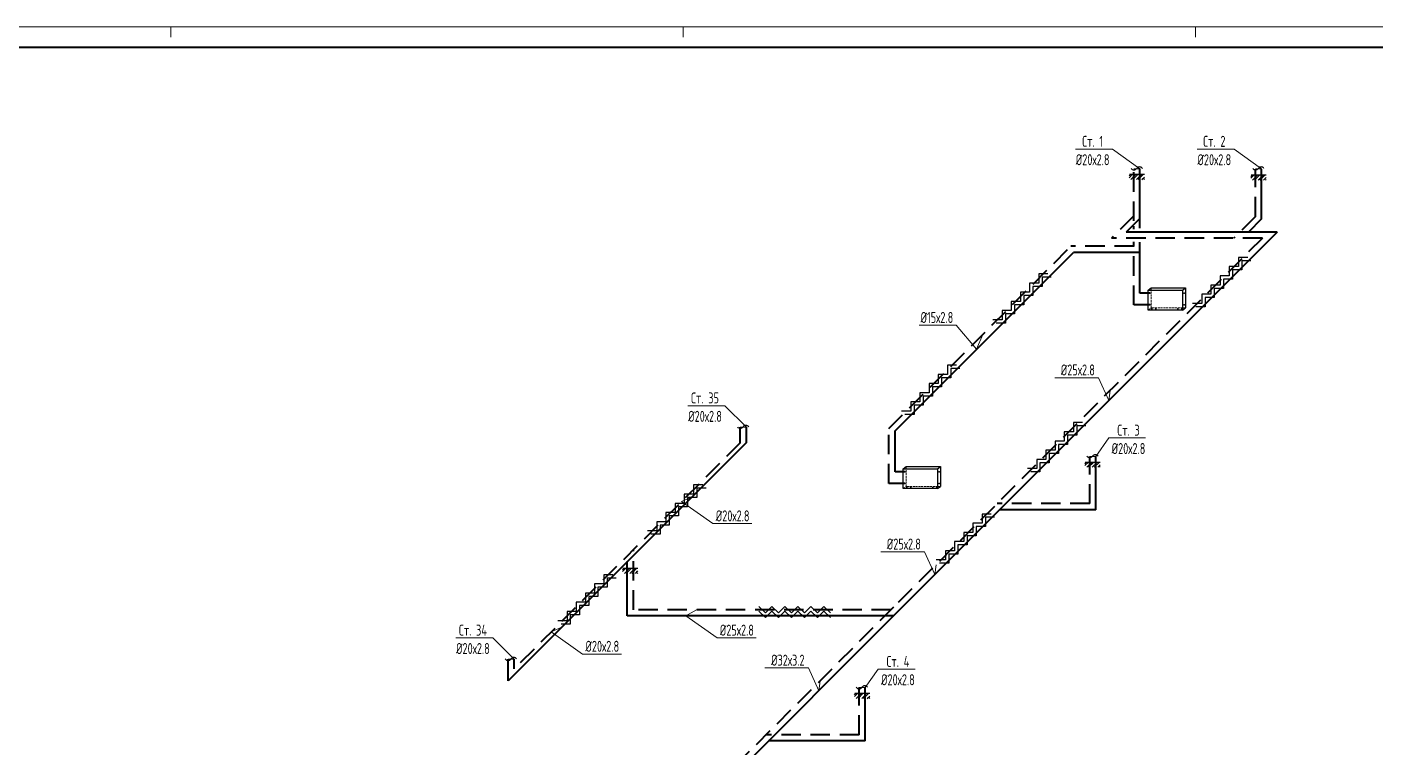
# Model space of a CAD drawing. Header units: millimetres. Extents: x -3929 to 624051, y 52832 to 514950.
# Drawn here: x 13569 to 46597, y 414369 to 432000 of the extents above; entities that cross this region are included whole.
import ezdxf
from ezdxf import colors
from ezdxf.entities.mleader import LeaderData, LeaderLine
from ezdxf.math import Vec2, Vec3

# ---------------------------------------------------------------- set-up
doc = ezdxf.new("R2010")
doc.units = ezdxf.units.MM
doc.linetypes.add('GOST2.303 4', pattern=[7, 5, -2, 0])
doc.linetypes.add('Hidden', pattern=[7.14375, 4.7625, -2.38125])
doc.layers.add('9_Форматы', color=7, linetype='Continuous')
doc.layers.add('стояки', color=7, linetype='Continuous')
for name, color, linetype, lineweight in [('ОВ-ИЗОЛЯЦИЯ', 7, 'Continuous', 25), ('ОВ-рамка', 7, 'Continuous', 30), ('ОВ-ТЕКСТ', 7, 'Continuous', 25), ('СПДС_Штриховка', 252, 'Continuous', 9)]:
    doc.layers.add(name, color=color, linetype=linetype, lineweight=lineweight)
doc.layers.add('т11.1', color=1, linetype='Continuous', true_color=0xff0000)
doc.layers.add('т21.1', color=5, linetype='Continuous', true_color=0x0000ff)
doc.styles.add('СТИЛЬ', font='simplex.shx', dxfattribs={"width": 0.65})

# ---------------------------------------------------------------- blocks, each defined once
blk = doc.blocks.new('gh павнель')
at = {"color": 32, "lineweight": 30, "ltscale": 0.1, "true_color": 0xcd6928}
for p, q in [((29457, 6419), (30297, 6419)), ((30297, 6419), (30297, 5931))]:
    blk.add_line(p, q, dxfattribs=at)
at = {"color": 32, "linetype": 'GOST2.303 4', "lineweight": 18, "ltscale": 10, "true_color": 0xcd6928}
for p, q in [((29457, 5931), (29457, 6419)), ((30297, 5931), (29457, 5931))]:
    blk.add_line(p, q, dxfattribs=at)
at = {"color": 32, "lineweight": 30, "ltscale": 0.1, "true_color": 0xcd6928}
for points in [[(29386, 6364), (29457, 6419)], [(30226, 6364), (30297, 6419)], [(30226, 5877), (30297, 5931)]]:
    blk.add_lwpolyline(points, dxfattribs=at)
blk.add_lwpolyline([(29386, 6364), (30226, 6364), (30226, 5877), (29386, 5877)], close=True, dxfattribs=at)
at = {"color": 32, "linetype": 'GOST2.303 4', "lineweight": 18, "ltscale": 10, "true_color": 0xcd6928}
blk.add_lwpolyline([(29386, 5877), (29457, 5931)], dxfattribs=at)
at = {"color": 32, "lineweight": 30, "ltscale": 0.1, "true_color": 0xcd6928}
for p in [(29422, 6292), (30262, 6292), (29422, 6004), (30262, 6004), (29472, 5904), (29572, 5904), (30112, 5904), (30212, 5904)]:
    blk.add_point(p, dxfattribs=at)
blk = doc.blocks.new('*U2998')
at = {"layer": '9_Форматы', "color": 7, "linetype": 'Continuous', "lineweight": 9, "ltscale": 100}
blk.add_lwpolyline([(5, -5), (5, 589), (-836, 589), (-836, -5)], close=True, dxfattribs=at)
at = {"layer": '9_Форматы', "color": 7, "linetype": 'Continuous', "lineweight": 15, "ltscale": 100}
for points in [[(-626, 589), (-626, 586.5)], [(-500.5, 589), (-500.5, 586.5)], [(-375, 589), (-375, 586.5)]]:
    blk.add_lwpolyline(points, dxfattribs=at)
at = {"layer": '9_Форматы', "color": 7, "linetype": 'Continuous', "lineweight": 9, "ltscale": 100, "const_width": 0.5}
blk.add_lwpolyline([(0, 0), (0, 584), (-816, 584), (-816, 0)], close=True, dxfattribs=at)

msp = doc.modelspace()

# ---------------------------------------------------------------- hatches: boundary and pattern name
at = {"layer": 'СПДС_Штриховка', "lineweight": 25}
h = msp.add_hatch(dxfattribs=at)
h.set_pattern_fill('ANSI32', color=253, scale=10)
h.set_pattern_definition([(45, (432293.36, 750298.81), (-67.351921, 67.351921), []), (45, (432338.26, 750298.81), (-67.351921, 67.351921), [])])
h.paths.add_polyline_path([(40947.251, 428392.833), (40572.597, 428392.833), (40572.597, 428265.163), (40947.251, 428265.163)])
h = msp.add_hatch(dxfattribs=at)
h.set_pattern_fill('ANSI32', color=253, scale=10)
h.set_pattern_definition([(45, (435273.67, 750284.59), (-67.351921, 67.351921), []), (45, (435318.57, 750284.59), (-67.351921, 67.351921), [])])
h.paths.add_polyline_path([(43927.557, 428378.612), (43552.904, 428378.612), (43552.904, 428250.942), (43927.557, 428250.942)])
h = msp.add_hatch(dxfattribs=at)
h.set_pattern_fill('ANSI32', color=253, scale=10)
h.set_pattern_definition([(45, (431211.6, 743252.72), (-67.351921, 67.351921), []), (45, (431256.5, 743252.72), (-67.351921, 67.351921), [])])
h.paths.add_polyline_path([(39865.492, 421346.739), (39490.839, 421346.739), (39490.839, 421219.07), (39865.492, 421219.07)])
h = msp.add_hatch(dxfattribs=at)
h.set_pattern_fill('ANSI32', color=253, scale=10)
h.set_pattern_definition([(45, (419881.34, 740654.67), (-67.351921, 67.351921), []), (45, (419926.24, 740654.67), (-67.351921, 67.351921), [])])
h.paths.add_polyline_path([(28535.227, 418748.688), (28160.574, 418748.688), (28160.574, 418621.019), (28535.227, 418621.019)])
h = msp.add_hatch(dxfattribs=at)
h.set_pattern_fill('ANSI32', color=253, scale=10)
h.set_pattern_definition([(45, (425562.28, 737591.64), (-67.351921, 67.351921), []), (45, (425607.18, 737591.64), (-67.351921, 67.351921), [])])
h.paths.add_polyline_path([(34216.171, 415685.66), (33841.518, 415685.66), (33841.518, 415557.99), (34216.171, 415557.99)])

# ---------------------------------------------------------------- linework, layer by layer
at = {"color": 253, "lineweight": 25, "ltscale": 0.1}
for p, q in [((40578.941, 428392.833), (40947.251, 428392.833)), ((43559.247, 428378.612), (43927.557, 428378.612)), ((39497.182, 421346.739), (39865.492, 421346.739)), ((28166.917, 418748.688), (28535.227, 418748.688)), ((33847.861, 415685.66), (34216.171, 415685.66))]:
    msp.add_line(p, q, dxfattribs=at)
at = {"layer": 'ОВ-ИЗОЛЯЦИЯ', "color": 7, "linetype": 'ByBlock'}
for points in [[(43477.056, 426356.292), (43252.056, 426356.292), (43252.056, 426131.292), (43027.056, 426131.292), (43027.056, 425906.292), (42802.056, 425906.292), (42802.056, 425681.292), (42577.056, 425681.292), (42577.056, 425456.292), (42352.056, 425456.292), (42352.056, 425231.292), (42127.056, 425231.292)], [(43558.226, 426274.912), (43333.226, 426274.912), (43333.226, 426049.912), (43108.226, 426049.912), (43108.226, 425824.912), (42883.226, 425824.912), (42883.226, 425599.912), (42658.226, 425599.912), (42658.226, 425374.912), (42433.226, 425374.912), (42433.226, 425149.912), (42208.226, 425149.912)], [(38583.881, 425955.238), (38358.881, 425955.238), (38358.881, 425730.238), (38133.881, 425730.238), (38133.881, 425505.238), (37908.881, 425505.238), (37908.881, 425280.238), (37683.881, 425280.238), (37683.881, 425055.238), (37458.881, 425055.238), (37458.881, 424830.238), (37233.881, 424830.238)], [(38665.051, 425873.857), (38440.051, 425873.857), (38440.051, 425648.857), (38215.051, 425648.857), (38215.051, 425423.857), (37990.051, 425423.857), (37990.051, 425198.857), (37765.051, 425198.857), (37765.051, 424973.857), (37540.051, 424973.857), (37540.051, 424748.857), (37315.051, 424748.857)], [(36346.133, 423717.49), (36121.133, 423717.49), (36121.133, 423492.49), (35896.133, 423492.49), (35896.133, 423267.49), (35671.133, 423267.49), (35671.133, 423042.49), (35446.133, 423042.49), (35446.133, 422817.49), (35221.133, 422817.49), (35221.133, 422592.49), (34996.133, 422592.49)], [(36427.303, 423636.109), (36202.303, 423636.109), (36202.303, 423411.109), (35977.303, 423411.109), (35977.303, 423186.109), (35752.303, 423186.109), (35752.303, 422961.109), (35527.303, 422961.109), (35527.303, 422736.109), (35302.303, 422736.109), (35302.303, 422511.109), (35077.303, 422511.109)], [(39432.223, 422311.459), (39207.223, 422311.459), (39207.223, 422086.459), (38982.223, 422086.459), (38982.223, 421861.459), (38757.223, 421861.459), (38757.223, 421636.459), (38532.223, 421636.459), (38532.223, 421411.459), (38307.223, 421411.459), (38307.223, 421186.459), (38082.223, 421186.459)], [(39513.393, 422230.079), (39288.393, 422230.079), (39288.393, 422005.079), (39063.393, 422005.079), (39063.393, 421780.079), (38838.393, 421780.079), (38838.393, 421555.079), (38613.393, 421555.079), (38613.393, 421330.079), (38388.393, 421330.079), (38388.393, 421105.079), (38163.393, 421105.079)], [(30124.263, 420785.989), (29899.263, 420785.989), (29899.263, 420560.989), (29674.263, 420560.989), (29674.263, 420335.989), (29449.263, 420335.989), (29449.263, 420110.989), (29224.263, 420110.989), (29224.263, 419885.989), (28999.263, 419885.989), (28999.263, 419660.989), (28774.263, 419660.989)], [(30205.434, 420704.608), (29980.434, 420704.608), (29980.434, 420479.608), (29755.434, 420479.608), (29755.434, 420254.608), (29530.434, 420254.608), (29530.434, 420029.608), (29305.434, 420029.608), (29305.434, 419804.608), (29080.434, 419804.608), (29080.434, 419579.608), (28855.434, 419579.608)], [(37195.693, 420074.93), (36970.693, 420074.93), (36970.693, 419849.93), (36745.693, 419849.93), (36745.693, 419624.93), (36520.693, 419624.93), (36520.693, 419399.93), (36295.693, 419399.93), (36295.693, 419174.93), (36070.693, 419174.93), (36070.693, 418949.93), (35845.693, 418949.93)], [(37276.864, 419993.549), (37051.864, 419993.549), (37051.864, 419768.549), (36826.864, 419768.549), (36826.864, 419543.549), (36601.864, 419543.549), (36601.864, 419318.549), (36376.864, 419318.549), (36376.864, 419093.549), (36151.864, 419093.549), (36151.864, 418868.549), (35926.864, 418868.549)], [(27924.893, 418587.162), (27699.893, 418587.162), (27699.893, 418362.162), (27474.893, 418362.162), (27474.893, 418137.162), (27249.893, 418137.162), (27249.893, 417912.162), (27024.893, 417912.162), (27024.893, 417687.162), (26799.893, 417687.162), (26799.893, 417462.162), (26574.893, 417462.162)], [(28006.063, 418505.782), (27781.063, 418505.782), (27781.063, 418280.782), (27556.063, 418280.782), (27556.063, 418055.782), (27331.063, 418055.782), (27331.063, 417830.782), (27106.063, 417830.782), (27106.063, 417605.782), (26881.063, 417605.782), (26881.063, 417380.782), (26656.063, 417380.782)], [(33253.347, 417537.448), (33094.248, 417696.547), (32935.149, 417537.448), (32776.05, 417696.547), (32616.951, 417537.448), (32457.852, 417696.547), (32298.753, 417537.448), (32139.654, 417696.547), (31980.555, 417537.448), (31821.456, 417696.547), (31662.357, 417537.448), (31503.258, 417696.547)], [(33253.496, 417652.389), (33094.397, 417811.488), (32935.298, 417652.389), (32776.199, 417811.488), (32617.1, 417652.389), (32458.001, 417811.488), (32298.902, 417652.389), (32139.803, 417811.488), (31980.704, 417652.389), (31821.605, 417811.488), (31662.506, 417652.389), (31503.407, 417811.488)]]:
    msp.add_lwpolyline(points, dxfattribs=at)
at = {"layer": 'стояки', "color": 7, "lineweight": 30}
for centre, start, end in [((40688.423, 428590.096), 216.5656753, 323.4343247), ((40827.023, 428487.292), 36.5656753, 143.4343247), ((43668.73, 428590.096), 216.5656753, 323.4343247), ((43807.329, 428487.292), 36.5656753, 143.4343247), ((31044.806, 422262.134), 216.5656753, 323.4343247), ((31183.406, 422159.33), 36.5656753, 143.4343247), ((39606.664, 421544.003), 216.5656753, 323.4343247), ((39745.264, 421441.199), 36.5656753, 143.4343247), ((25357.993, 416576.727), 216.5656753, 323.4343247), ((25496.593, 416473.923), 36.5656753, 143.4343247), ((34095.944, 415780.119), 36.5656753, 143.4343247), ((33957.344, 415882.923), 216.5656753, 323.4343247)]:
    msp.add_arc(centre, 86.282, start, end, dxfattribs=at)
at = {"layer": 'т11.1', "lineweight": 40}
for p, q in [((40838.128, 427076.242), (40838.128, 428530.483)), ((43818.434, 427300.143), (43818.434, 428516.262)), ((40838.128, 427314.364), (40502.877, 426979.113)), ((43818.434, 427300.143), (43497.404, 426979.113)), ((44199.509, 426979.113), (34802.355, 417581.959)), ((44199.509, 426979.113), (40502.877, 426979.113)), ((40838.128, 425482.373), (40838.128, 426734.275)), ((34836.156, 422107.881), (39207.657, 426479.382)), ((40838.128, 426479.382), (39207.657, 426479.382)), ((41076.661, 425482.373), (40838.128, 425482.373)), ((31194.511, 421827.018), (31194.511, 422202.521)), ((34836.156, 421110.872), (34836.156, 422107.881)), ((31194.511, 421827.018), (25357.698, 415990.205)), ((39756.369, 420180.403), (39756.369, 421484.389)), ((35074.69, 421110.872), (34836.156, 421110.872)), ((39756.369, 420180.403), (37400.798, 420180.403)), ((28276.104, 417581.959), (28276.104, 418908.611)), ((34802.355, 417581.959), (20970.016, 403749.62)), ((34802.355, 417581.959), (28276.104, 417581.959)), ((25357.698, 415990.205), (25357.698, 416517.113)), ((34107.049, 414519.323), (34107.049, 415823.31)), ((34107.049, 414519.323), (31739.719, 414519.323))]:
    msp.add_line(p, q, dxfattribs=at)
at = {"layer": 'т21.1', "linetype": 'Hidden', "lineweight": 40, "ltscale": 100}
for p, q in [((40688.128, 427250.674), (40688.128, 428530.483)), ((43668.434, 427362.275), (43668.434, 428516.262)), ((40688.128, 427376.496), (40140.745, 426829.113)), ((40688.128, 427051.308), (40688.128, 427123.275)), ((43668.434, 427362.275), (43135.272, 426829.113)), ((43837.377, 426829.113), (34802.069, 417793.805)), ((43837.377, 426829.113), (40140.745, 426829.113)), ((40688.128, 425194.732), (40688.128, 426741.399)), ((34686.156, 422170.013), (39145.525, 426629.382)), ((40688.128, 426629.382), (39145.525, 426629.382)), ((41076.661, 425194.732), (40688.128, 425194.732)), ((31044.511, 421818.481), (31044.511, 422202.521)), ((34686.156, 420823.232), (34686.156, 422170.013)), ((31044.511, 421818.481), (25507.698, 416283.037)), ((39606.369, 420330.403), (39606.369, 421484.389)), ((35074.69, 420823.232), (34686.156, 420823.232)), ((39606.369, 420330.403), (37338.666, 420330.403)), ((28426.104, 417732.333), (28426.104, 419200.722)), ((34802.069, 417793.805), (20607.884, 403599.62)), ((34739.808, 417731.544), (28426.104, 417732.333)), ((25507.698, 416283.037), (25507.698, 416517.113)), ((33957.049, 414669.323), (33957.049, 415823.31)), ((33957.049, 414669.323), (31677.587, 414669.323))]:
    msp.add_line(p, q, dxfattribs=at)

# ---------------------------------------------------------------- block references
at = {"lineweight": 13}
for p in [(11654.988, 419190.761), (5653.016, 414819.261)]:
    msp.add_blockref('gh павнель', p, dxfattribs=at)
at = {"layer": 'ОВ-рамка', "ltscale": 100, "transparency": 33554687, "xscale": 100, "yscale": 100, "zscale": 100}
msp.add_blockref('*U2998', (79696.148, 373100.153, 576.986), dxfattribs=at)

# ---------------------------------------------------------------- leaders
at = {"layer": 'ОВ-ТЕКСТ', "color": 7}
ml = msp.add_multileader_mtext('Standard', dxfattribs=at)
ml.set_content('\\A1;Ст. 1\\P%%C20х2.8', color=7, style='СТИЛЬ')
ml.set_leader_properties(color=7, lineweight=18)
ml.build(insert=Vec2(0, 0))
ml.multileader.update_dxf_attribs({"text_left_attachment_type": 6, "text_right_attachment_type": 6, "dogleg_length": 0.36, "arrow_head_size": 0.126})
ctx = ml.context
ctx.base_point, ctx.char_height, ctx.arrow_head_size, ctx.landing_gap_size, ctx.plane_origin = Vec3(39194.172, 429011.197), 270, 0.126, 0.063, Vec3(41575.492, 427675.785)
ctx.left_attachment, ctx.right_attachment, ctx.text_align_type = 6, 6, 1
notes = []
notes.append((ctx, [(1, (1, 1, 0), (40163.978, 429011.197), (-1, 0), 0.252, [(1, [(40688.128, 428530.483), (40838.128, 428530.483)], 0, [])])]))
ctx.mtext.insert, ctx.mtext.width, ctx.mtext.alignment, ctx.mtext.flow_direction = Vec3(39678.949, 429335.197), 1404.14984, 2, 5
ml = msp.add_multileader_mtext('Standard', dxfattribs=at)
ml.set_content('\\A1;Ст. 2\\P%%C20х2.8', color=7, style='СТИЛЬ')
ml.set_leader_properties(color=7, lineweight=18)
ml.build(insert=Vec2(0, 0))
ml.multileader.update_dxf_attribs({"text_left_attachment_type": 6, "text_right_attachment_type": 6, "dogleg_length": 0.36, "arrow_head_size": 0.126})
ctx = ml.context
ctx.base_point, ctx.char_height, ctx.arrow_head_size, ctx.landing_gap_size, ctx.plane_origin = Vec3(42174.478, 429011.197), 270, 0.126, 0.063, Vec3(44555.799, 427675.785)
ctx.left_attachment, ctx.right_attachment, ctx.text_align_type = 6, 6, 1
notes.append((ctx, [(1, (1, 1, 0), (43144.285, 429011.197), (-1, 0), 0.252, [(1, [(43668.434, 428530.483), (43818.434, 428530.483)], 0, [])])]))
ctx.mtext.insert, ctx.mtext.width, ctx.mtext.alignment, ctx.mtext.flow_direction = Vec3(42659.256, 429335.197), 1404.14984, 2, 5
ml = msp.add_multileader_mtext('Standard', dxfattribs=at)
ml.set_content('\\A1;%%C15х2.8', color=7, style='СТИЛЬ')
ml.set_leader_properties(color=7, lineweight=18)
ml.build(insert=Vec2(0, 0))
ml.multileader.update_dxf_attribs({"text_left_attachment_type": 6, "text_right_attachment_type": 6, "dogleg_length": 0.36, "arrow_head_size": 0.126})
ctx = ml.context
ctx.base_point, ctx.char_height, ctx.arrow_head_size, ctx.landing_gap_size, ctx.plane_origin = Vec3(35395.122, 424698.384), 270, 0.126, 0.063, Vec3(37391.264, 423748.817)
ctx.left_attachment, ctx.right_attachment, ctx.text_align_type = 6, 6, 1
notes.append((ctx, [(1, (1, 1, 0), (36331.5, 424698.384), (-1, 0), 0.252, [(0, [(36984.805, 424468.662), (36835.552, 424107.277)], 0, [])])]))
ctx.mtext.insert, ctx.mtext.width, ctx.mtext.alignment, ctx.mtext.flow_direction = Vec3(35863.185, 425022.384), 1404.14984, 2, 5
ml = msp.add_multileader_mtext('Standard', dxfattribs=at)
ml.set_content('\\A1; %%C25х2.8  ', color=7, style='СТИЛЬ')
ml.set_leader_properties(color=7, lineweight=18)
ml.build(insert=Vec2(0, 0))
ml.multileader.update_dxf_attribs({"text_left_attachment_type": 6, "text_right_attachment_type": 6, "dogleg_length": 0.36, "arrow_head_size": 0.126})
ctx = ml.context
ctx.base_point, ctx.char_height, ctx.arrow_head_size, ctx.landing_gap_size, ctx.plane_origin = Vec3(38693.901, 423413.01), 270, 0.126, 0.063, Vec3(53293.999, 424884.889)
ctx.left_attachment, ctx.right_attachment, ctx.text_align_type = 6, 6, 1
notes.append((ctx, [(1, (1, 1, 0), (39822.494, 423413.01), (-1, 0), 0.252, [(0, [(40105.7, 423097.436), (40074.436, 422854.04)], 0, [])])]))
ctx.mtext.insert, ctx.mtext.width, ctx.mtext.alignment, ctx.mtext.flow_direction = Vec3(39258.071, 423737.01), 4851.61703, 2, 5
ml = msp.add_multileader_mtext('Standard', dxfattribs=at)
ml.set_content('\\A1;Ст. 35\\P%%C20х2.8', color=7, style='СТИЛЬ')
ml.set_leader_properties(color=7, lineweight=18)
ml.build(insert=Vec2(0, 0))
ml.multileader.update_dxf_attribs({"text_left_attachment_type": 6, "text_right_attachment_type": 6, "dogleg_length": 0.36, "arrow_head_size": 0.126})
ctx = ml.context
ctx.base_point, ctx.char_height, ctx.arrow_head_size, ctx.landing_gap_size, ctx.plane_origin = Vec3(29696.852, 422727.476), 270, 0.126, 0.063, Vec3(31931.875, 421347.823)
ctx.left_attachment, ctx.right_attachment, ctx.text_align_type = 6, 6, 1
notes.append((ctx, [(1, (1, 1, 0), (30666.658, 422727.476), (-1, 0), 0.252, [(1, [(31044.511, 422202.521), (31194.511, 422202.521)], 0, [])])]))
ctx.mtext.insert, ctx.mtext.width, ctx.mtext.alignment, ctx.mtext.flow_direction = Vec3(30181.629, 423051.476), 1404.14984, 2, 5
ml = msp.add_multileader_mtext('Standard', dxfattribs=at)
ml.set_content('\\A1;Ст. 3\\P%%C20х2.8', color=7, style='СТИЛЬ')
ml.set_leader_properties(color=7, lineweight=18)
ml.build(insert=Vec2(0, 0))
ml.multileader.update_dxf_attribs({"text_left_attachment_type": 6, "text_right_attachment_type": 6, "dogleg_length": 0.36, "arrow_head_size": 0.126})
ctx = ml.context
ctx.base_point, ctx.char_height, ctx.arrow_head_size, ctx.landing_gap_size, ctx.plane_origin = Vec3(40071.834, 421938.103), 270, 0.126, 0.063, Vec3(40493.733, 420629.691)
ctx.left_attachment, ctx.right_attachment, ctx.text_align_type = 6, 6, 1
notes.append((ctx, [(0, (1, 1, 0), (40071.582, 421938.103), (1, 0), 0.252, [(1, [(39606.369, 421484.389), (39756.369, 421484.389)], 0, [])])]))
ctx.mtext.insert, ctx.mtext.width, ctx.mtext.alignment, ctx.mtext.flow_direction = Vec3(40556.611, 422262.103), 1404.14984, 2, 5
ml = msp.add_multileader_mtext('Standard', dxfattribs=at)
ml.set_content('\\A1;%%C20х2.8 ', color=7, style='СТИЛЬ')
ml.set_leader_properties(color=7, lineweight=18)
ml.build(insert=Vec2(0, 0))
ml.multileader.update_dxf_attribs({"text_left_attachment_type": 6, "text_right_attachment_type": 6, "dogleg_length": 0.36, "arrow_head_size": 0.126})
ctx = ml.context
ctx.base_point, ctx.char_height, ctx.arrow_head_size, ctx.landing_gap_size, ctx.plane_origin = Vec3(30373.652, 419839.642), 270, 0.126, 0.063, Vec3(36569.001, 415007.357)
ctx.left_attachment, ctx.right_attachment, ctx.text_align_type = 6, 6, 1
notes.append((ctx, [(0, (1, 1, 0), (30373.4, 419839.642), (1, 0), 0.252, [(1, [(29866.517, 420499.024), (29605.44, 420379.766)], 0, [])])]))
ctx.mtext.insert, ctx.mtext.width, ctx.mtext.alignment, ctx.mtext.flow_direction = Vec3(30858.43, 420163.642), 1404.14984, 2, 5
ml = msp.add_multileader_mtext('Standard', dxfattribs=at)
ml.set_content('\\A1; %%C25х2.8  ', color=7, style='СТИЛЬ')
ml.set_leader_properties(color=7, lineweight=18)
ml.build(insert=Vec2(0, 0))
ml.multileader.update_dxf_attribs({"text_left_attachment_type": 6, "text_right_attachment_type": 6, "dogleg_length": 0.36, "arrow_head_size": 0.126})
ctx = ml.context
ctx.base_point, ctx.char_height, ctx.arrow_head_size, ctx.landing_gap_size, ctx.plane_origin = Vec3(34430.855, 419149.963), 270, 0.126, 0.063, Vec3(49030.953, 420621.843)
ctx.left_attachment, ctx.right_attachment, ctx.text_align_type = 6, 6, 1
notes.append((ctx, [(1, (1, 1, 0), (35559.447, 419149.963), (-1, 0), 0.252, [(0, [(35842.654, 418834.39), (35811.389, 418590.993)], 0, [])])]))
ctx.mtext.insert, ctx.mtext.width, ctx.mtext.alignment, ctx.mtext.flow_direction = Vec3(34995.025, 419473.963), 4851.61703, 2, 5
ml = msp.add_multileader_mtext('Standard', dxfattribs=at)
ml.set_content('\\A1;%%C25х2.8 ', color=7, style='СТИЛЬ')
ml.set_leader_properties(color=7, lineweight=18)
ml.build(insert=Vec2(0, 0))
ml.multileader.update_dxf_attribs({"text_left_attachment_type": 6, "text_right_attachment_type": 6, "dogleg_length": 0.36, "arrow_head_size": 0.126})
ctx = ml.context
ctx.base_point, ctx.char_height, ctx.arrow_head_size, ctx.landing_gap_size, ctx.plane_origin = Vec3(30476.989, 417041.835), 270, 0.126, 0.063, Vec3(36672.338, 412209.549)
ctx.left_attachment, ctx.right_attachment, ctx.text_align_type = 6, 6, 1
notes.append((ctx, [(0, (1, 1, 0), (30476.737, 417041.835), (1, 0), 0.252, [(1, [(29969.858, 417732.14), (29708.777, 417581.959)], 0, [])])]))
ctx.mtext.insert, ctx.mtext.width, ctx.mtext.alignment, ctx.mtext.flow_direction = Vec3(30961.767, 417365.835), 1404.14984, 2, 5
ml = msp.add_multileader_mtext('Standard', dxfattribs=at)
ml.set_content('\\A1;Ст. 34\\P%%C20х2.8', color=7, style='СТИЛЬ')
ml.set_leader_properties(color=7, lineweight=18)
ml.build(insert=Vec2(0, 0))
ml.multileader.update_dxf_attribs({"text_left_attachment_type": 6, "text_right_attachment_type": 6, "dogleg_length": 0.36, "arrow_head_size": 0.126})
ctx = ml.context
ctx.base_point, ctx.char_height, ctx.arrow_head_size, ctx.landing_gap_size, ctx.plane_origin = Vec3(24010.039, 417042.069), 270, 0.126, 0.063, Vec3(26245.062, 415662.415)
ctx.left_attachment, ctx.right_attachment, ctx.text_align_type = 6, 6, 1
notes.append((ctx, [(1, (1, 1, 0), (24979.845, 417042.069), (-1, 0), 0.252, [(1, [(25357.698, 416517.113), (25507.698, 416517.113)], 0, [])])]))
ctx.mtext.insert, ctx.mtext.width, ctx.mtext.alignment, ctx.mtext.flow_direction = Vec3(24494.816, 417366.069), 1404.14984, 2, 5
ml = msp.add_multileader_mtext('Standard', dxfattribs=at)
ml.set_content('\\A1;%%C20х2.8 ', color=7, style='СТИЛЬ')
ml.set_leader_properties(color=7, lineweight=18)
ml.build(insert=Vec2(0, 0))
ml.multileader.update_dxf_attribs({"text_left_attachment_type": 6, "text_right_attachment_type": 6, "dogleg_length": 0.36, "arrow_head_size": 0.126})
ctx = ml.context
ctx.base_point, ctx.char_height, ctx.arrow_head_size, ctx.landing_gap_size, ctx.plane_origin = Vec3(27179.739, 416646.518), 270, 0.126, 0.063, Vec3(33375.087, 411814.233)
ctx.left_attachment, ctx.right_attachment, ctx.text_align_type = 6, 6, 1
notes.append((ctx, [(0, (1, 1, 0), (27179.487, 416646.518), (1, 0), 0.252, [(1, [(26672.604, 417305.9), (26411.527, 417186.643)], 0, [])])]))
ctx.mtext.insert, ctx.mtext.width, ctx.mtext.alignment, ctx.mtext.flow_direction = Vec3(27664.516, 416970.518), 1404.14984, 2, 5
ml = msp.add_multileader_mtext('Standard', dxfattribs=at)
ml.set_content('\\A1; %%C32х3.2  ', color=7, style='СТИЛЬ')
ml.set_leader_properties(color=7, lineweight=18)
ml.build(insert=Vec2(0, 0))
ml.multileader.update_dxf_attribs({"text_left_attachment_type": 6, "text_right_attachment_type": 6, "dogleg_length": 0.36, "arrow_head_size": 0.126})
ctx = ml.context
ctx.base_point, ctx.char_height, ctx.arrow_head_size, ctx.landing_gap_size, ctx.plane_origin = Vec3(31587.919, 416307.028), 270, 0.126, 0.063, Vec3(46188.017, 417778.907)
ctx.left_attachment, ctx.right_attachment, ctx.text_align_type = 6, 6, 1
notes.append((ctx, [(1, (1, 1, 0), (32716.512, 416307.028), (-1, 0), 0.252, [(0, [(32999.718, 415991.455), (32968.454, 415748.058)], 0, [])])]))
ctx.mtext.insert, ctx.mtext.width, ctx.mtext.alignment, ctx.mtext.flow_direction = Vec3(32152.09, 416631.028), 4851.61703, 2, 5
ml = msp.add_multileader_mtext('Standard', dxfattribs=at)
ml.set_content('\\A1;Ст. 4\\P%%C20х2.8', color=7, style='СТИЛЬ')
ml.set_leader_properties(color=7, lineweight=18)
ml.build(insert=Vec2(0, 0))
ml.multileader.update_dxf_attribs({"text_left_attachment_type": 6, "text_right_attachment_type": 6, "dogleg_length": 0.36, "arrow_head_size": 0.126})
ctx = ml.context
ctx.base_point, ctx.char_height, ctx.arrow_head_size, ctx.landing_gap_size, ctx.plane_origin = Vec3(34422.513, 416277.024), 270, 0.126, 0.063, Vec3(34844.413, 414968.612)
ctx.left_attachment, ctx.right_attachment, ctx.text_align_type = 6, 6, 1
notes.append((ctx, [(0, (1, 1, 0), (34422.261, 416277.024), (1, 0), 0.252, [(1, [(33957.049, 415823.31), (34107.049, 415823.31)], 0, [])])]))
ctx.mtext.insert, ctx.mtext.width, ctx.mtext.alignment, ctx.mtext.flow_direction = Vec3(34907.29, 416601.024), 1404.14984, 2, 5
for ctx, leaders in notes:
    for number, flags, end, landing, length, lines in leaders:
        leader = LeaderData()
        leader.index, (leader.has_last_leader_line, leader.has_dogleg_vector, leader.attachment_direction) = number, flags
        leader.last_leader_point, leader.dogleg_vector, leader.dogleg_length = Vec3(end), Vec3(landing), length
        for number, points, colour, breaks in lines:
            line = LeaderLine()
            line.index, line.vertices, line.color, line.breaks = number, Vec3.list(points), colors.encode_raw_color(colour), breaks
            leader.lines.append(line)
        ctx.leaders.append(leader)

doc.saveas('drawing.dxf')
